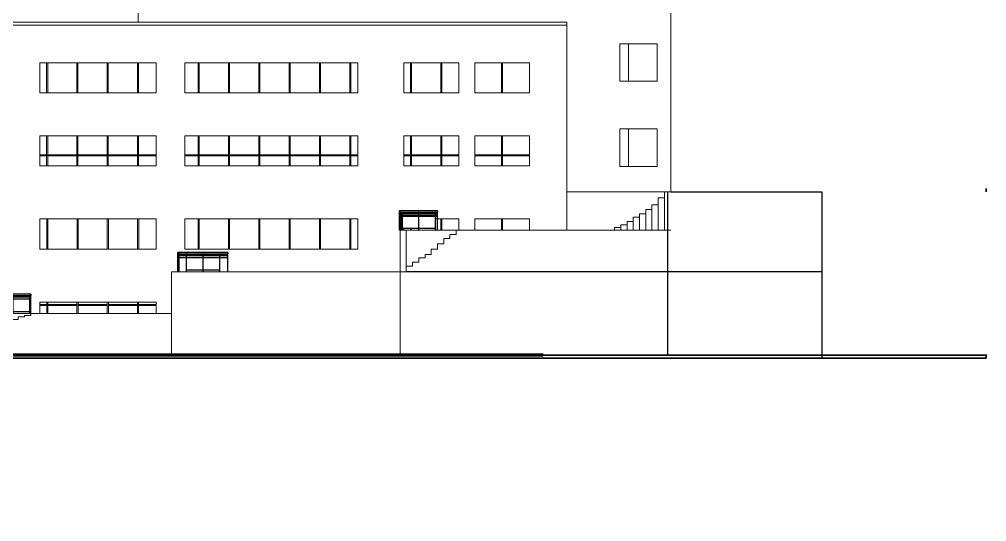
# Model space of a CAD drawing. Header units: millimetres. Extents: x 3062 to 3755, y 1606 to 1663.
# Drawn here: x 3263.88 to 3274.09, y 1629.13 to 1634.43 of the extents above; entities that cross this region are included whole.
import ezdxf

# ---------------------------------------------------------------- set-up
doc = ezdxf.new("R2010")
doc.units = ezdxf.units.MM
doc.linetypes.add('Centre', pattern=[31.75, 6.35, -4.7625, 15.875, -4.7625])
for name, color, linetype, lineweight in [('A-DETL', 90, 'Continuous', 9), ('A-FLOR', 192, 'Continuous', 9), ('A-FLOR-LEVL', 51, 'Continuous', 9), ('A-GENM', 13, 'Continuous', 9), ('A-GLAZ-CURT', 52, 'Continuous', 9), ('A-GLAZ-CWMG', 51, 'Continuous', 9), ('A-WALL', 113, 'Continuous', 9), ('AD6 PROJECT 1_dwg _2_', 8, 'Continuous', 9), ('col', 5, 'Continuous', 9), ('dimantions 2', 4, 'Continuous', 9), ('shbk', 7, 'Continuous', 9)]:
    doc.layers.add(name, color=color, linetype=linetype, lineweight=lineweight)
for name, color, linetype in [('A-Flor-Hral', 242, 'Continuous'), ('stairs', 1, 'Continuous'), ('WORK', 7, 'Continuous')]:
    doc.layers.add(name, color=color, linetype=linetype)

# ---------------------------------------------------------------- blocks, each defined once
blk = doc.blocks.new('AD6 PROJECT 1_dwg _2_-376432-East')
at = {"lineweight": 9}
for p, q in [((-13353, 0), (-37102, 0)), ((-13353, 0), (-37102, 0)), ((-33650, 0), (-28650, 0)), ((-33650, 0), (-28650, 0)), ((-33650, 0), (-28650, 0)), ((-20812, 0), (-14578, 0)), ((-20078, 0), (-15078, 0)), ((-20078, 0), (-15078, 0)), ((-20078, 0), (-15078, 0)), ((2309, 0), (-1353, 0)), ((2309, 0), (-1353, 0)), ((2309, 0), (-1353, 0)), ((2309, 0), (-1353, 0)), ((-117718, 0), (2282, 0)), ((-38379, 0), (-37579, 0)), ((-37579, 0), (-38379, 0)), ((-38379, 0), (-37579, 0)), ((-37579, 0), (-38379, 0)), ((-38379, 0), (-37579, 0)), ((-37579, 0), (-38379, 0)), ((-33650, 0), (-28650, 0)), ((-28650, 0), (-33650, 0)), ((-33650, 0), (-28650, 0)), ((-28650, 0), (-33650, 0)), ((-20812, 0), (-15078, 0)), ((-20078, 0), (-15078, 0)), ((-15078, 0), (-20078, 0))]:
    blk.add_line(p, q, dxfattribs=at)
at = {"lineweight": 9, "flags": 128}
blk.add_lwpolyline([(-117718, 0), (2282, 0)], close=True, dxfattribs=at)
at = {"layer": 'col'}
for p, q in [((-43380, 0), (-43880, 0)), ((-43880, 0), (-43380, 0)), ((-43380, 0), (-43880, 0)), ((-43880, 0), (-43380, 0)), ((-43380, 0), (-43880, 0)), ((-43880, 0), (-43380, 0)), ((-43247, 0), (-43747, 0)), ((-43747, 0), (-43247, 0)), ((-43130, 0), (-43630, 0)), ((-43630, 0), (-43130, 0)), ((-43130, 0), (-43630, 0)), ((-43630, 0), (-43130, 0)), ((-38130, 0), (-38630, 0)), ((-38630, 0), (-38130, 0)), ((-38130, 0), (-38630, 0)), ((-38630, 0), (-38130, 0)), ((-38130, 0), (-38630, 0)), ((-38630, 0), (-38130, 0)), ((-38130, 0), (-38630, 0)), ((-38630, 0), (-38130, 0)), ((-38130, 0), (-38630, 0)), ((-38630, 0), (-38130, 0)), ((-38130, 0), (-38630, 0)), ((-38630, 0), (-38130, 0)), ((-38130, 0), (-38630, 0)), ((-38630, 0), (-38130, 0)), ((-38080, 0), (-38580, 0)), ((-38580, 0), (-38080, 0)), ((-33149, 0), (-33649, 0)), ((-33649, 0), (-33149, 0)), ((-33149, 0), (-33649, 0)), ((-33649, 0), (-33149, 0)), ((-33130, 0), (-33630, 0)), ((-33630, 0), (-33130, 0)), ((-33130, 0), (-33630, 0)), ((-33630, 0), (-33130, 0)), ((-33130, 0), (-33630, 0)), ((-33630, 0), (-33130, 0)), ((-28130, 0), (-28630, 0)), ((-28630, 0), (-28130, 0)), ((-28130, 0), (-28630, 0)), ((-28630, 0), (-28130, 0)), ((-28130, 0), (-28630, 0)), ((-28630, 0), (-28130, 0)), ((-28130, 0), (-28630, 0)), ((-28630, 0), (-28130, 0)), ((-28130, 0), (-28630, 0)), ((-28630, 0), (-28130, 0)), ((-23130, 0), (-23630, 0)), ((-23630, 0), (-23130, 0)), ((-23130, 0), (-23630, 0)), ((-23630, 0), (-23130, 0)), ((-23130, 0), (-23630, 0)), ((-23630, 0), (-23130, 0)), ((-18130, 0), (-18630, 0)), ((-18630, 0), (-18130, 0)), ((-18108, 0), (-18608, 0)), ((-18608, 0), (-18108, 0)), ((-18108, 0), (-18608, 0)), ((-18608, 0), (-18108, 0)), ((-17980, 0), (-18480, 0)), ((-18480, 0), (-17980, 0)), ((-17980, 0), (-18480, 0)), ((-18480, 0), (-17980, 0)), ((-17980, 0), (-18480, 0)), ((-18480, 0), (-17980, 0)), ((-17980, 0), (-18480, 0)), ((-18480, 0), (-17980, 0)), ((-17980, 0), (-18480, 0)), ((-18480, 0), (-17980, 0)), ((-17980, 0), (-18480, 0)), ((-18480, 0), (-17980, 0)), ((-12993, 0), (-13493, 0)), ((-13493, 0), (-12993, 0)), ((-12993, 0), (-13493, 0)), ((-13493, 0), (-12993, 0)), ((-12993, 0), (-13493, 0)), ((-13493, 0), (-12993, 0)), ((-12993, 0), (-13493, 0)), ((-13493, 0), (-12993, 0)), ((-12993, 0), (-13493, 0)), ((-13493, 0), (-12993, 0))]:
    blk.add_line(p, q, dxfattribs=at)
at = {"layer": 'dimantions 2', "color": 130, "lineweight": 140}
for p, q in [((-25075, 0), (-106757, 0)), ((-24811, 0), (-106493, 0)), ((-19014, 0), (-100697, 0)), ((-19014, 0), (-100697, 0)), ((-19014, 0), (-100697, 0)), ((-19014, 0), (-100697, 0)), ((-19014, 0), (-100697, 0)), ((-19014, 0), (-100697, 0))]:
    blk.add_line(p, q, dxfattribs=at)
at = {"layer": 'shbk'}
blk.add_line((-3380, 0), (-103380, 0), dxfattribs=at)
blk.add_line((-3380, 0), (-103380, 0), dxfattribs=at)
blk.add_line((-3380, 0), (-103380, 0), dxfattribs=at)
blk.add_line((-3380, 0), (-103380, 0), dxfattribs=at)
blk.add_line((-3380, 0), (-103380, 0), dxfattribs=at)
blk.add_line((-3380, 0), (-103380, 0), dxfattribs=at)
blk.add_line((-3380, 0), (-103380, 0), dxfattribs=at)
blk.add_line((-3380, 0), (-103380, 0), dxfattribs=at)
blk.add_line((-3380, 0), (-103380, 0), dxfattribs=at)
blk.add_line((-3380, 0), (-103380, 0), dxfattribs=at)
blk.add_line((-3380, 0), (-103380, 0), dxfattribs=at)
blk.add_line((-3380, 0), (-103380, 0), dxfattribs=at)
blk.add_line((-3380, 0), (-103380, 0), dxfattribs=at)
blk.add_line((-3380, 0), (-103380, 0), dxfattribs=at)
blk.add_line((-3380, 0), (-103380, 0), dxfattribs=at)
blk.add_line((-3380, 0), (-103380, 0), dxfattribs=at)
blk.add_line((-3380, 0), (-103380, 0), dxfattribs=at)
blk.add_line((-3380, 0), (-103380, 0), dxfattribs=at)
blk.add_line((-3380, 0), (-103380, 0), dxfattribs=at)
blk.add_line((-3380, 0), (-103380, 0), dxfattribs=at)
at = {"layer": 'shbk', "flags": 128}
blk.add_lwpolyline([(-3380, 0), (-103380, 0)], close=True, dxfattribs=at)
at = {"layer": 'stairs'}
for p, q in [((-43580, 0), (-48380, 0)), ((-35602, 0), (-37102, 0)), ((-35602, 0), (-37102, 0)), ((-35602, 0), (-37102, 0)), ((-35602, 0), (-37102, 0)), ((-35602, 0), (-37102, 0)), ((-35602, 0), (-37102, 0)), ((-35602, 0), (-37102, 0)), ((-35602, 0), (-37102, 0)), ((-35602, 0), (-37102, 0)), ((-35602, 0), (-37102, 0)), ((-35602, 0), (-37102, 0)), ((-35602, 0), (-37102, 0)), ((-35602, 0), (-37102, 0)), ((-35602, 0), (-37102, 0)), ((-35602, 0), (-37102, 0)), ((-35602, 0), (-37102, 0)), ((-35602, 0), (-37102, 0)), ((-35602, 0), (-37102, 0)), ((-35602, 0), (-37102, 0)), ((-35602, 0), (-37102, 0)), ((-35602, 0), (-37102, 0)), ((-35602, 0), (-37102, 0)), ((-35602, 0), (-37102, 0)), ((-35602, 0), (-37102, 0)), ((-35602, 0), (-37102, 0)), ((-35602, 0), (-37102, 0)), ((-35602, 0), (-37102, 0)), ((-35602, 0), (-37102, 0)), ((-35602, 0), (-37102, 0)), ((-35602, 0), (-37102, 0)), ((-33602, 0), (-35102, 0)), ((-33602, 0), (-35102, 0)), ((-33602, 0), (-35102, 0)), ((-33602, 0), (-35102, 0)), ((-33602, 0), (-35102, 0)), ((-33602, 0), (-35102, 0)), ((-33602, 0), (-35102, 0)), ((-33602, 0), (-35102, 0)), ((-33602, 0), (-35102, 0)), ((-33602, 0), (-35102, 0)), ((-33602, 0), (-35102, 0)), ((-33602, 0), (-35102, 0)), ((-33602, 0), (-35102, 0)), ((-33602, 0), (-35102, 0)), ((-33602, 0), (-35102, 0)), ((-33602, 0), (-35102, 0)), ((-33602, 0), (-35102, 0)), ((-33602, 0), (-35102, 0)), ((-33602, 0), (-35102, 0)), ((-33602, 0), (-35102, 0)), ((-33602, 0), (-35102, 0)), ((-33602, 0), (-35102, 0)), ((-33602, 0), (-35102, 0)), ((-33602, 0), (-35102, 0)), ((-33602, 0), (-35102, 0)), ((-33602, 0), (-35102, 0)), ((-33602, 0), (-35102, 0)), ((-33602, 0), (-35102, 0)), ((-33602, 0), (-35102, 0)), ((-33602, 0), (-35102, 0)), ((2282, 0), (-1380, 0)), ((2282, 0), (-1380, 0)), ((2282, 0), (-117718, 0)), ((-117718, 0), (2282, 0)), ((-48580, 0), (-43580, 0)), ((-13380, 0), (-48380, 0)), ((-48380, 0), (-38380, 0)), ((-43380, 0), (-48380, 0)), ((-43580, 0), (-48380, 0)), ((-18380, 0), (-43380, 0)), ((-37502, 0), (-28255, 0)), ((-33602, 0), (-37102, 0)), ((-33602, 0), (-37102, 0)), ((-37102, 0), (-35602, 0)), ((-35602, 0), (-37102, 0)), ((-33602, 0), (-37102, 0)), ((-37102, 0), (-28650, 0)), ((-33602, 0), (-37102, 0)), ((-33602, 0), (-37102, 0)), ((-37102, 0), (-35602, 0)), ((-35102, 0), (-33602, 0)), ((-35102, 0), (-33602, 0)), ((-35102, 0), (-33602, 0)), ((-32757, 0), (-28650, 0)), ((-28650, 0), (-32757, 0)), ((-32757, 0), (-28650, 0)), ((-28650, 0), (-32757, 0)), ((-32757, 0), (-28650, 0)), ((-28650, 0), (-32757, 0)), ((-32589, 0), (-30892, 0)), ((-30892, 0), (-32589, 0)), ((-30892, 0), (-32589, 0)), ((-32589, 0), (-30892, 0)), ((-30892, 0), (-32589, 0)), ((-32589, 0), (-30892, 0)), ((-30570, 0), (-28899, 0)), ((-28899, 0), (-30570, 0)), ((-30570, 0), (-28899, 0)), ((-28899, 0), (-30570, 0)), ((-30570, 0), (-28899, 0)), ((-28899, 0), (-30570, 0)), ((-17980, 0), (-12980, 0))]:
    blk.add_line(p, q, dxfattribs=at)
at = {"layer": 'stairs', "flags": 128}
for points in [[(-48780, 0), (-43380, 0), (-38380, 0), (-28380, 0), (-17980, 0)], [(-12980, 0), (-37129, 0), (-48780, 0)], [(-48380, 0), (-43380, 0), (-38380, 0), (-45376, 0)], [(-38380, 0), (-37129, 0), (-13380, 0)], [(-18380, 0), (-28380, 0), (-38380, 0)], [(-28650, 0), (-33602, 0), (-37502, 0)], [(-13380, 0), (-30835, 0), (-37129, 0)], [(-13380, 0), (-22983, 0), (-37129, 0)], [(-28650, 0), (-33602, 0), (-37102, 0)], [(-18380, 0), (-18880, 0), (-28981, 0)]]:
    blk.add_lwpolyline(points, dxfattribs=at)
at = {"layer": 'WORK'}
for p, q in [((-97350, 0), (-31372, 0)), ((-45349, 0), (-37102, 0)), ((-45349, 0), (-37102, 0)), ((-45349, 0), (-37102, 0)), ((-45349, 0), (-37102, 0)), ((-28650, 0), (-31780, 0)), ((-31780, 0), (-31779, 0)), ((-28255, 0), (-31379, 0)), ((-6277, 0), (-9956, 0)), ((-5967, 0), (-9556, 0)), ((2309, 0), (-117691, 0)), ((-117691, 0), (2309, 0)), ((2309, 0), (-117691, 0)), ((-43687, 0), (-45633, 0)), ((-45633, 0), (-43687, 0)), ((-37102, 0), (-45349, 0)), ((-37102, 0), (-45349, 0)), ((-37102, 0), (-45349, 0)), ((-37102, 0), (-45349, 0)), ((-41187, 0), (-43133, 0)), ((-43133, 0), (-41187, 0)), ((-38687, 0), (-40633, 0)), ((-40633, 0), (-38687, 0)), ((-35387, 0), (-37333, 0)), ((-37333, 0), (-35387, 0)), ((-37102, 0), (-13353, 0)), ((-28954, 0), (-37102, 0)), ((-37102, 0), (-28954, 0)), ((-37102, 0), (-13353, 0)), ((-28954, 0), (-37102, 0)), ((-37102, 0), (-28954, 0)), ((-32579, 0), (-34525, 0)), ((-34525, 0), (-32579, 0)), ((-28924, 0), (-29200, 0)), ((-29200, 0), (-28924, 0)), ((-28924, 0), (-29200, 0)), ((-29200, 0), (-28924, 0)), ((-28924, 0), (-29200, 0)), ((-29200, 0), (-28924, 0)), ((-28924, 0), (-29200, 0)), ((-29200, 0), (-28924, 0)), ((-28924, 0), (-29200, 0)), ((-29200, 0), (-28924, 0)), ((-18954, 0), (-28954, 0)), ((-28954, 0), (-18954, 0)), ((-18954, 0), (-28954, 0)), ((-28954, 0), (-18954, 0)), ((-15352, 0), (-15628, 0)), ((-15628, 0), (-15352, 0)), ((-15352, 0), (-15628, 0)), ((-15628, 0), (-15352, 0)), ((-15352, 0), (-15628, 0)), ((-15628, 0), (-15352, 0))]:
    blk.add_line(p, q, dxfattribs=at)
at = {"layer": 'WORK', "flags": 128}
for points in [[(-75350, 0), (-31773, 0), (-97351, 0)], [(-48379, 0), (-47160, 0), (-45879, 0), (-44660, 0), (-43379, 0), (-42160, 0), (-40879, 0), (-39660, 0), (-38379, 0)], [(-35079, 0), (-36360, 0), (-37579, 0)], [(-34772, 0), (-33552, 0), (-32272, 0)], [(-33650, 0), (-29200, 0), (-33650, 0)], [(-33650, 0), (-29200, 0), (-33650, 0), (-29200, 0), (-33650, 0), (-29200, 0), (-33650, 0), (-29200, 0), (-33650, 0)], [(-20078, 0), (-15628, 0), (-20078, 0), (-15628, 0), (-20078, 0), (-15628, 0), (-20078, 0)]]:
    blk.add_lwpolyline(points, dxfattribs=at)
blk = doc.blocks.new('System Panel - Glazed-370080-East')
at = {"layer": 'A-GLAZ-CURT'}
blk.add_line((-14910, 10864), (-14910, 9064), dxfattribs=at)
blk = doc.blocks.new('System Panel - Glazed-V3-East')
at = {"layer": 'A-GLAZ-CURT'}
blk.add_line((-14910, 9064), (-14910, 10864), dxfattribs=at)
blk = doc.blocks.new('System Panel - Glazed-V4-East')
at = {"layer": 'A-GLAZ-CURT'}
blk.add_line((-14910, 14964), (-14910, 13164), dxfattribs=at)
blk = doc.blocks.new('System Panel - Glazed-V5-East')
at = {"layer": 'A-GLAZ-CURT'}
blk.add_line((-14910, 13164), (-14910, 14964), dxfattribs=at)
blk = doc.blocks.new('Rectangular Mullion - 50 x 150mm-403561-East')
at = {"layer": 'A-GLAZ-CWMG'}
for p, q in [((-38455, 2375), (-38455, 2425)), ((-37606, 2425), (-38455, 2425)), ((-37606, 2375), (-38455, 2375))]:
    blk.add_line(p, q, dxfattribs=at)
blk = doc.blocks.new('Rectangular Mullion - 50 x 150mm-V119-East')
at = {"layer": 'A-GLAZ-CWMG'}
for p, q in [((-39912, 2375), (-39912, 2425)), ((-38505, 2425), (-39912, 2425)), ((-38505, 2375), (-39912, 2375)), ((-38505, 2425), (-38505, 2375))]:
    blk.add_line(p, q, dxfattribs=at)
blk = doc.blocks.new('Rectangular Mullion - 50 x 150mm-V120-East')
at = {"layer": 'A-GLAZ-CWMG'}
for p, q in [((-42876, 2425), (-43206, 2425)), ((-42876, 2375), (-43206, 2375)), ((-42876, 2425), (-42876, 2375))]:
    blk.add_line(p, q, dxfattribs=at)
blk = doc.blocks.new('Rectangular Mullion - 50 x 150mm-355409-East')
at = {"layer": 'A-GLAZ-CWMG'}
for p, q in [((-38505, 2400), (-38505, 2000)), ((-38455, 2400), (-38455, 2000))]:
    blk.add_line(p, q, dxfattribs=at)
blk = doc.blocks.new('Rectangular Mullion - 50 x 150mm-355410-East')
at = {"layer": 'A-GLAZ-CWMG'}
for p, q in [((-38505, 2539), (-38505, 2400)), ((-38455, 2539), (-38455, 2400))]:
    blk.add_line(p, q, dxfattribs=at)
blk = doc.blocks.new('Rectangular Mullion - 50 x 150mm-V124-East')
at = {"layer": 'A-GLAZ-CWMG'}
for p, q in [((-21019, 6539), (-21019, 6000)), ((-20969, 6539), (-20969, 6000))]:
    blk.add_line(p, q, dxfattribs=at)
blk = doc.blocks.new('Rectangular Mullion - 50 x 150mm-V125-East')
at = {"layer": 'A-GLAZ-CWMG'}
for p, q in [((-25390.299583, 6100), (-25390.299583, 6000)), ((-25340.299583, 6100), (-25340.299583, 6000))]:
    blk.add_line(p, q, dxfattribs=at)
blk = doc.blocks.new('Rectangular Mullion - 50 x 150mm-V126-East')
at = {"layer": 'A-GLAZ-CWMG'}
for p, q in [((-28305, 6539), (-28305, 5094)), ((-28255, 6539), (-28255, 5094))]:
    blk.add_line(p, q, dxfattribs=at)
blk = doc.blocks.new('Rectangular Mullion - 50 x 150mm-V127-East')
at = {"layer": 'A-GLAZ-CWMG'}
for p, q in [((-21019, 9600), (-21019, 9094)), ((-20969, 9600), (-20969, 9094))]:
    blk.add_line(p, q, dxfattribs=at)
blk = doc.blocks.new('Rectangular Mullion - 50 x 150mm-V150-East')
at = {"layer": 'A-GLAZ-CWMG'}
for p, q in [((-21019, 10539), (-21019, 9600)), ((-20969, 10539), (-20969, 9600))]:
    blk.add_line(p, q, dxfattribs=at)
blk = doc.blocks.new('Rectangular Mullion - 50 x 150mm-V151-East')
at = {"layer": 'A-GLAZ-CWMG'}
for p, q in [((-21019, 14046), (-21019, 12600)), ((-20969, 14046), (-20969, 12600))]:
    blk.add_line(p, q, dxfattribs=at)
blk = doc.blocks.new('Rectangular Mullion - 50 x 150mm-V152-East')
at = {"layer": 'A-GLAZ-CWMG'}
for p, q in [((-20969, 9575), (-20969, 9625)), ((-19671, 9625), (-20969, 9625)), ((-19671, 9575), (-20969, 9575))]:
    blk.add_line(p, q, dxfattribs=at)
blk = doc.blocks.new('Rectangular Mullion - 50 x 150mm-V153-East')
at = {"layer": 'A-GLAZ-CWMG'}
for p, q in [((-21019, 9625), (-22288, 9625)), ((-21019, 9575), (-22288, 9575)), ((-21019, 9625), (-21019, 9575))]:
    blk.add_line(p, q, dxfattribs=at)
blk = doc.blocks.new('Rectangular Mullion - 50 x 150mm-V154-East')
at = {"layer": 'A-GLAZ-CWMG'}
for p, q in [((-23883, 9575), (-23883, 9625)), ((-23056, 9625), (-23883, 9625)), ((-23056, 9575), (-23883, 9575))]:
    blk.add_line(p, q, dxfattribs=at)
blk = doc.blocks.new('Rectangular Mullion - 50 x 150mm-V155-East')
at = {"layer": 'A-GLAZ-CWMG'}
for p, q in [((-25390, 9625), (-25706, 9625)), ((-25390, 9575), (-25706, 9575)), ((-25390, 9625), (-25390, 9575))]:
    blk.add_line(p, q, dxfattribs=at)
blk = doc.blocks.new('Rectangular Mullion - 50 x 150mm-V156-East')
at = {"layer": 'A-GLAZ-CWMG'}
for p, q in [((-28255, 9575), (-28255, 9625)), ((-27923, 9625), (-28255, 9625)), ((-27923, 9575), (-28255, 9575))]:
    blk.add_line(p, q, dxfattribs=at)
blk = doc.blocks.new('Rectangular Mullion - 50 x 150mm-V157-East')
at = {"layer": 'A-GLAZ-CWMG'}
for p, q in [((-35590, 9625), (-36236, 9625)), ((-35590, 9575), (-36236, 9575)), ((-35590, 9625), (-35590, 9575))]:
    blk.add_line(p, q, dxfattribs=at)
blk = doc.blocks.new('Generic Models 1 - Generic Models 1-418519-East')
at = {"layer": 'A-GENM'}
for p, q in [((-13480, 7554), (-13180, 7554)), ((-13480, 6000), (-13480, 7554)), ((-13180, 7850), (-12880, 7850)), ((-13180, 6000), (-13180, 7850)), ((-13180, 6000), (-13180, 7554)), ((-14080, 6987), (-13780, 6987)), ((-14080, 6000), (-14080, 6987)), ((-13780, 7225), (-13480, 7225)), ((-13780, 6000), (-13780, 7225)), ((-13780, 6000), (-13780, 6987)), ((-13480, 6000), (-13480, 7225)), ((-14680, 6631), (-14380, 6631)), ((-14680, 6000), (-14680, 6631)), ((-14380, 6793), (-14080, 6793)), ((-14380, 6000), (-14380, 6793)), ((-14380, 6000), (-14380, 6631)), ((-14080, 6000), (-14080, 6793)), ((-15580, 6129), (-15280, 6129)), ((-15580, 6000), (-15580, 6129)), ((-15280, 6258), (-14980, 6258)), ((-15280, 6000), (-15280, 6258)), ((-15280, 6000), (-15280, 6129)), ((-14980, 6421), (-14680, 6421)), ((-14980, 6000), (-14980, 6421)), ((-14980, 6000), (-14980, 6258)), ((-14680, 6000), (-14680, 6421)), ((-25890, 4000), (-25890, 6000)), ((-25884, 6000), (-25796, 6000)), ((-25784, 6000), (-25590, 6000)), ((-25590, 6000), (-24996, 6000)), ((-25590, 4268), (-25590, 6000)), ((-24984, 6000), (-24196, 6000)), ((-24184, 6000), (-24098, 6000)), ((-24086, 6000), (-23190, 6000)), ((-23490, 5609), (-23790, 5609)), ((-23790, 5609), (-23790, 5352)), ((-23190, 5789), (-23490, 5789)), ((-23490, 5789), (-23490, 5609)), ((-23190, 6000), (-12880, 6000)), ((-23190, 6000), (-23190, 5789)), ((-15280, 6000), (-15580, 6000)), ((-14980, 6000), (-15280, 6000)), ((-14680, 6000), (-14980, 6000)), ((-14380, 6000), (-14680, 6000)), ((-14080, 6000), (-14380, 6000)), ((-13780, 6000), (-14080, 6000)), ((-13480, 6000), (-13780, 6000)), ((-13180, 6000), (-13480, 6000)), ((-12880, 6000), (-13180, 6000)), ((-23790, 5352), (-24090, 5352)), ((-24090, 5352), (-24090, 5088)), ((-24690, 4674), (-24990, 4674)), ((-24990, 4674), (-24990, 4468)), ((-24390, 4838), (-24690, 4838)), ((-24690, 4838), (-24690, 4674)), ((-24090, 5088), (-24390, 5088)), ((-24390, 5088), (-24390, 4838)), ((-25290, 4268), (-25590, 4268)), ((-25590, 4268), (-25590, 4000)), ((-24990, 4468), (-25290, 4468)), ((-25290, 4468), (-25290, 4268)), ((-36870, 4000), (-36570, 4000)), ((-36870, 0), (-36870, 4000)), ((-36520, 4000), (-25890, 4000)), ((-25590, 4000), (-25890, 4000)), ((-25890, 0), (-25890, 4000)), ((-25890, 4000), (-25890, 0)), ((-45740, 2000), (-43640, 2000)), ((-45740, 1100), (-45740, 2000)), ((-43640, 1896), (-43940, 1896)), ((-43940, 1896), (-43940, 1830)), ((-43640, 2000), (-36870, 2000)), ((-43640, 2000), (-43640, 1896)), ((-36870, 2000), (-36870, 0)), ((-44840, 1410), (-45140, 1410)), ((-45140, 1410), (-45140, 1237)), ((-44540, 1572), (-44840, 1572)), ((-44840, 1572), (-44840, 1410)), ((-44240, 1706), (-44540, 1706)), ((-44540, 1706), (-44540, 1572)), ((-43940, 1830), (-44240, 1830)), ((-44240, 1830), (-44240, 1706)), ((-54100, 1000), (-53706, 1000)), ((-54100, 161), (-54100, 1000)), ((-53694, 1000), (-53404, 1000)), ((-53392, 1000), (-52604, 1000)), ((-52592, 1000), (-52305, 1000)), ((-52297, 1000), (-45740, 1000)), ((-52297, 1000), (-52297, 900)), ((-45440, 1100), (-45740, 1100)), ((-45740, 0), (-45740, 1100)), ((-45740, 1000), (-45740, 0)), ((-45140, 1237), (-45440, 1237)), ((-45440, 1237), (-45440, 1100)), ((-52897, 600), (-53197, 600)), ((-53197, 600), (-53197, 450)), ((-52597, 750), (-52897, 750)), ((-52897, 750), (-52897, 600)), ((-52297, 900), (-52597, 900)), ((-52597, 900), (-52597, 750)), ((-53797, 161), (-54100, 161)), ((-54100, 0), (-54100, 161)), ((-53497, 300), (-53797, 300)), ((-53797, 300), (-53797, 161)), ((-53197, 450), (-53497, 450)), ((-53497, 450), (-53497, 300)), ((-54097, -900), (-53797, -900)), ((-54097, -900), (-54097, -8000)), ((-53797, -900), (-53797, -8000)), ((-53197, -600), (-52897, -600)), ((-53197, -600), (-53197, -8000)), ((-52897, -600), (-52897, -8000)), ((-53797, -8000), (-54097, -8000)), ((-52897, -8000), (-53197, -8000))]:
    blk.add_line(p, q, dxfattribs=at)
blk = doc.blocks.new('Railing - 50 x 12mm-V306-East')
at = {"layer": 'A-Flor-Hral'}
for p, q in [((-49224, 4870), (-49236, 4870)), ((-49236, 4870), (-49236, 4000)), ((-49224, 4000), (-49224, 4870))]:
    blk.add_line(p, q, dxfattribs=at)
blk = doc.blocks.new('Railing - 800mm-V307-East')
at = {"layer": 'A-Flor-Hral'}
blk.add_line((-50024, 4100), (-49236, 4100), dxfattribs=at)
blk = doc.blocks.new('Railing - 50 x 12mm-V310-East')
at = {"layer": 'A-Flor-Hral'}
for p, q in [((-80605, 4000), (-80605, 4870)), ((-80605, 4870), (-80555, 4870)), ((-80555, 4870), (-80555, 4800)), ((-80555, 4780), (-80555, 4700)), ((-80555, 4680), (-80555, 4000))]:
    blk.add_line(p, q, dxfattribs=at)
blk = doc.blocks.new('Railing - Railing-426163-East')
at = {"layer": 'A-Flor-Hral'}
for p, q in [((-45350, 2780), (-45350, 2800)), ((-45350, 2800), (-45296, 2800)), ((-45284, 2800), (-44496, 2800)), ((-44484, 2800), (-43696, 2800)), ((-43684, 2800), (-43648, 2800)), ((-45296, 2780), (-45350, 2780)), ((-45350, 2680), (-45350, 2700)), ((-45350, 2700), (-45296, 2700)), ((-45296, 2680), (-45350, 2680)), ((-44496, 2780), (-45284, 2780)), ((-45284, 2700), (-44496, 2700)), ((-44496, 2680), (-45284, 2680)), ((-43696, 2780), (-44484, 2780)), ((-44484, 2700), (-43696, 2700)), ((-43696, 2680), (-44484, 2680)), ((-43648, 2780), (-43684, 2780)), ((-43684, 2700), (-43648, 2700)), ((-43648, 2680), (-43684, 2680))]:
    blk.add_line(p, q, dxfattribs=at)
for name, p in [('Railing - 50 x 12mm-V310-East', (35239, -2000)), ('Railing - 50 x 12mm-V306-East', (3939, -2000)), ('Railing - 50 x 12mm-V306-East', (4739, -2000)), ('Railing - 50 x 12mm-V306-East', (5539, -2000)), ('Railing - 50 x 12mm-V306-East', (5587, -2000)), ('Railing - 800mm-V307-East', (4739, -2000)), ('Railing - 800mm-V307-East', (5539, -2000))]:
    blk.add_blockref(name, p)
blk = doc.blocks.new('Top Rail Type - Top Rail_Internal_-426317-East')
at = {"layer": 'A-Flor-Hral'}
for p, q in [((-43640, 2930), (-45341, 2930)), ((-45341, 2870), (-43640, 2870))]:
    blk.add_line(p, q, dxfattribs=at)
at = {"layer": 'A-Flor-Hral', "flags": 128}
for points in [[(-43640, 2930), (-43640, 2929), (-43640, 2926), (-43640, 2922), (-43640, 2918), (-43640, 2912), (-43640, 2906), (-43640, 2900)], [(-43640, 2900), (-43640, 2894), (-43640, 2888), (-43640, 2882), (-43640, 2878), (-43640, 2874), (-43640, 2871), (-43640, 2870)]]:
    blk.add_lwpolyline(points, dxfattribs=at)
at = {"layer": 'A-Flor-Hral'}
for points, knots in [([(-45381, 2900), (-45381, 2902), (-45380, 2906), (-45378, 2912), (-45374, 2917), (-45371, 2920), (-45368, 2922), (-45364, 2924), (-45361, 2926), (-45357, 2927), (-45353, 2929), (-45349, 2929), (-45345, 2930), (-45341, 2930), (-45338, 2930), (-45337, 2930)], [0, 0, 0, 0, 0.0666667, 0.1333333, 0.2, 0.2333333, 0.2666667, 0.3, 0.3333333, 0.3666667, 0.4, 0.4333333, 0.4666667, 0.5, 0.5333333, 0.5333333, 0.5333333, 0.5333333]), ([(-45337, 2870), (-45338, 2870), (-45341, 2870), (-45345, 2870), (-45349, 2871), (-45353, 2871), (-45357, 2873), (-45361, 2874), (-45364, 2876), (-45368, 2878), (-45371, 2880), (-45374, 2883), (-45378, 2888), (-45380, 2894), (-45381, 2898), (-45381, 2900)], [0.4682809, 0.4682809, 0.4682809, 0.4682809, 0.5, 0.5333333, 0.5666667, 0.6, 0.6333333, 0.6666667, 0.7, 0.7333333, 0.7666667, 0.8, 0.8666667, 0.9333333, 1, 1, 1, 1])]:
    blk.add_open_spline(points, degree=3, knots=knots, dxfattribs=at)
blk = doc.blocks.new('Railing - 50 x 12mm-V321-East')
at = {"layer": 'A-Flor-Hral'}
for p, q in [((-36570, 4000), (-36570, 4870)), ((-36520, 4870), (-36570, 4870)), ((-36520, 4870), (-36520, 4000)), ((-36520, 4000), (-36570, 4000))]:
    blk.add_line(p, q, dxfattribs=at)
blk = doc.blocks.new('Railing - Railing-426398-East')
at = {"layer": 'A-Flor-Hral'}
for p, q in [((-36520, 4800), (-36163, 4800)), ((-36163, 4780), (-36520, 4780)), ((-36520, 4700), (-36163, 4700)), ((-36163, 4680), (-36520, 4680)), ((-36151, 4800), (-35363, 4800)), ((-35363, 4780), (-36151, 4780)), ((-36151, 4700), (-35363, 4700)), ((-35363, 4680), (-36151, 4680)), ((-35351, 4800), (-34563, 4800)), ((-34563, 4780), (-35351, 4780)), ((-35351, 4700), (-34563, 4700)), ((-34563, 4680), (-35351, 4680)), ((-34551, 4800), (-34178, 4800)), ((-34178, 4780), (-34551, 4780)), ((-34551, 4700), (-34178, 4700)), ((-34178, 4680), (-34551, 4680))]:
    blk.add_line(p, q, dxfattribs=at)
for name, p in [('Railing - 50 x 12mm-V321-East', (0, 0)), ('Railing - 50 x 12mm-V306-East', (13072, 0)), ('Railing - 50 x 12mm-V306-East', (13872, 0)), ('Railing - 50 x 12mm-V306-East', (14672, 0)), ('Railing - 50 x 12mm-V306-East', (15058, 0)), ('Railing - 800mm-V307-East', (13872, 0)), ('Railing - 800mm-V307-East', (14672, 0))]:
    blk.add_blockref(name, p)
blk = doc.blocks.new('Top Rail Type - Top Rail_Internal_-426529-East')
at = {"layer": 'A-Flor-Hral'}
for p, q in [((-34170, 4930), (-36545, 4930)), ((-36545, 4870), (-34170, 4870))]:
    blk.add_line(p, q, dxfattribs=at)
at = {"layer": 'A-Flor-Hral', "flags": 128}
for points in [[(-36505, 4900), (-36506, 4906), (-36508, 4912), (-36512, 4918), (-36518, 4922), (-36525, 4926), (-36532, 4929), (-36541, 4930), (-36549, 4930), (-36557, 4929), (-36565, 4926), (-36571, 4922), (-36577, 4918), (-36581, 4912), (-36584, 4906), (-36585, 4900)], [(-36585, 4900), (-36584, 4894), (-36581, 4888), (-36577, 4882), (-36571, 4878), (-36565, 4874), (-36557, 4871), (-36549, 4870), (-36541, 4870), (-36532, 4871), (-36525, 4874), (-36518, 4878), (-36512, 4882), (-36508, 4888), (-36506, 4894), (-36505, 4900)], [(-34170, 4930), (-34170, 4929), (-34170, 4926), (-34170, 4922), (-34170, 4918), (-34170, 4912), (-34170, 4906), (-34170, 4900)], [(-34170, 4900), (-34170, 4894), (-34170, 4888), (-34170, 4882), (-34170, 4878), (-34170, 4874), (-34170, 4871), (-34170, 4870)]]:
    blk.add_lwpolyline(points, dxfattribs=at)
at = {"layer": 'A-Flor-Hral'}
for points in [[(-36584, 4906), (-36584, 4904), (-36585, 4902), (-36585, 4900)], [(-36585, 4900), (-36585, 4898), (-36584, 4896), (-36584, 4894)], [(-36541, 4930), (-36542, 4930), (-36545, 4930), (-36547, 4930), (-36549, 4930)], [(-36549, 4870), (-36547, 4870), (-36545, 4870), (-36542, 4870), (-36541, 4870)], [(-36505, 4900), (-36505, 4902), (-36505, 4904), (-36506, 4906)], [(-36506, 4894), (-36505, 4896), (-36505, 4898), (-36505, 4900)]]:
    blk.add_open_spline(points, degree=3, dxfattribs=at)
blk = doc.blocks.new('Railing - 50 x 12mm-V322-East')
at = {"layer": 'A-Flor-Hral'}
for p, q in [((-25915, 6000), (-25915, 6870)), ((-25896, 6870), (-25915, 6870)), ((-25865, 6870), (-25884, 6870)), ((-25865, 6870), (-25865, 6800)), ((-25865, 6780), (-25865, 6700)), ((-25865, 6680), (-25865, 6000)), ((-25896, 6000), (-25915, 6000))]:
    blk.add_line(p, q, dxfattribs=at)
blk = doc.blocks.new('Railing - 50 x 12mm-V317-East')
at = {"layer": 'A-Flor-Hral'}
for p, q in [((-53392, 1870), (-53404, 1870)), ((-53404, 1870), (-53404, 1000)), ((-53392, 1000), (-53392, 1870)), ((-53404, 1000), (-53392, 1000))]:
    blk.add_line(p, q, dxfattribs=at)
blk = doc.blocks.new('Railing - 800mm-V318-East')
at = {"layer": 'A-Flor-Hral'}
blk.add_line((-53392, 1100), (-52604, 1100), dxfattribs=at)
blk = doc.blocks.new('Railing - Railing-426547-East')
at = {"layer": 'A-Flor-Hral'}
for p, q in [((-25900, 6800), (-25896, 6800)), ((-25900, 6800), (-25900, 6780)), ((-25900, 6780), (-25896, 6780)), ((-25900, 6700), (-25896, 6700)), ((-25900, 6700), (-25900, 6680)), ((-25900, 6680), (-25896, 6680)), ((-25884, 6800), (-25796, 6800)), ((-25884, 6780), (-25796, 6780)), ((-25884, 6700), (-25796, 6700)), ((-25884, 6680), (-25796, 6680)), ((-25784, 6800), (-24996, 6800)), ((-25784, 6780), (-24996, 6780)), ((-25784, 6700), (-24996, 6700)), ((-25784, 6680), (-24996, 6680)), ((-24984, 6800), (-24196, 6800)), ((-24984, 6780), (-24196, 6780)), ((-24984, 6700), (-24196, 6700)), ((-24984, 6680), (-24196, 6680)), ((-24184, 6800), (-24098, 6800)), ((-24184, 6780), (-24098, 6780)), ((-24184, 6700), (-24098, 6700)), ((-24184, 6680), (-24098, 6680))]:
    blk.add_line(p, q, dxfattribs=at)
for name, p in [('Railing - 50 x 12mm-V322-East', (0, 0)), ('Railing - 50 x 12mm-V317-East', (27508, 5000)), ('Railing - 50 x 12mm-V317-East', (27608, 5000)), ('Railing - 50 x 12mm-V317-East', (28408, 5000)), ('Railing - 50 x 12mm-V317-East', (29208, 5000)), ('Railing - 50 x 12mm-V317-East', (29306, 5000)), ('Railing - 800mm-V318-East', (27608, 5000)), ('Railing - 800mm-V318-East', (28408, 5000))]:
    blk.add_blockref(name, p)
blk = doc.blocks.new('Top Rail Type - Top Rail_Internal_-426693-East')
at = {"layer": 'A-Flor-Hral'}
for p, q in [((-24090, 6930), (-25889, 6930)), ((-25889, 6870), (-24090, 6870))]:
    blk.add_line(p, q, dxfattribs=at)
at = {"layer": 'A-Flor-Hral', "flags": 128}
for points in [[(-24090, 6930), (-24090, 6929), (-24090, 6926), (-24090, 6922), (-24090, 6918), (-24090, 6912), (-24090, 6906), (-24090, 6900)], [(-24090, 6900), (-24090, 6894), (-24090, 6888), (-24090, 6882), (-24090, 6878), (-24090, 6874), (-24090, 6871), (-24090, 6870)]]:
    blk.add_lwpolyline(points, dxfattribs=at)
at = {"layer": 'A-Flor-Hral'}
for points, knots in [([(-25885, 6930), (-25886, 6930), (-25889, 6930), (-25893, 6930), (-25897, 6929), (-25901, 6929), (-25905, 6927), (-25909, 6926), (-25913, 6924), (-25916, 6922), (-25919, 6920), (-25922, 6917), (-25926, 6912), (-25928, 6906), (-25929, 6902), (-25929, 6900)], [0.468207, 0.468207, 0.468207, 0.468207, 0.5, 0.5333333, 0.5666667, 0.6, 0.6333333, 0.6666667, 0.7, 0.7333333, 0.7666667, 0.8, 0.8666667, 0.9333333, 1, 1, 1, 1]), ([(-25929, 6900), (-25929, 6898), (-25928, 6894), (-25926, 6888), (-25922, 6883), (-25919, 6880), (-25916, 6878), (-25913, 6876), (-25909, 6874), (-25905, 6873), (-25901, 6871), (-25897, 6871), (-25893, 6870), (-25889, 6870), (-25886, 6870), (-25885, 6870)], [0, 0, 0, 0, 0.0666667, 0.1333333, 0.2, 0.2333333, 0.2666667, 0.3, 0.3333333, 0.3666667, 0.4, 0.4333333, 0.4666667, 0.5, 0.5313011, 0.5313011, 0.5313011, 0.5313011])]:
    blk.add_open_spline(points, degree=3, knots=knots, dxfattribs=at)
blk = doc.blocks.new('Generic Models 2 - Generic Models 2-427456-East')
at = {"layer": 'A-GENM'}
for q in [(-13180, 7850), (-17880, 6000)]:
    blk.add_line((-17880, 7850), q, dxfattribs=at)

msp = doc.modelspace()

# ---------------------------------------------------------------- linework, layer by layer
at = {"layer": 'A-DETL'}
msp.add_line((3267.901, 1631.733), (3267.901, 1631.294), dxfattribs=at)
at = {"layer": 'A-FLOR'}
for p, q in [((3260.655, 1634.402), (3269.66, 1634.402)), ((3269.66, 1634.369), (3260.655, 1634.369)), ((3269.66, 1634.402), (3269.66, 1634.369))]:
    msp.add_line(p, q, dxfattribs=at)
at = {"layer": 'A-FLOR', "lineweight": 35}
for p, q in [((3274.088, 1632.645), (3274.088, 1632.612)), ((3274.088, 1630.888), (3247.733, 1630.888)), ((3247.733, 1630.855), (3274.088, 1630.855)), ((3274.088, 1630.855), (3274.088, 1630.888))]:
    msp.add_line(p, q, dxfattribs=at)
at = {"layer": 'A-FLOR-LEVL', "linetype": 'Centre'}
msp.add_line((3271.008, 1631.766), (3272.355, 1631.766), dxfattribs=at)
at = {"layer": 'A-WALL'}
for p, q in [((3265.136, 1640.332), (3265.136, 1634.402)), ((3270.758, 1632.612), (3270.758, 1640.299)), ((3269.66, 1634.369), (3269.66, 1632.205)), ((3270.22, 1634.174), (3270.615, 1634.174)), ((3270.22, 1633.779), (3270.22, 1634.174)), ((3270.615, 1634.174), (3270.615, 1633.779)), ((3264.098, 1633.655), (3264.098, 1633.972)), ((3264.098, 1633.972), (3265.327, 1633.972)), ((3265.327, 1633.972), (3265.327, 1633.655)), ((3265.628, 1633.655), (3265.628, 1633.972)), ((3265.628, 1633.972), (3267.454, 1633.972)), ((3267.454, 1633.972), (3267.454, 1633.655)), ((3267.941, 1633.655), (3267.941, 1633.972)), ((3267.941, 1633.972), (3268.523, 1633.972)), ((3268.523, 1633.972), (3268.523, 1633.655)), ((3268.692, 1633.655), (3268.692, 1633.972)), ((3268.692, 1633.972), (3269.267, 1633.972)), ((3269.267, 1633.972), (3269.267, 1633.655)), ((3270.615, 1633.779), (3270.22, 1633.779)), ((3265.327, 1633.655), (3264.098, 1633.655)), ((3267.454, 1633.655), (3265.628, 1633.655)), ((3268.523, 1633.655), (3267.941, 1633.655)), ((3269.267, 1633.655), (3268.692, 1633.655)), ((3264.098, 1632.885), (3264.098, 1633.202)), ((3264.098, 1633.202), (3265.327, 1633.202)), ((3265.327, 1633.202), (3265.327, 1632.885)), ((3265.628, 1632.885), (3265.628, 1633.202)), ((3265.628, 1633.202), (3267.454, 1633.202)), ((3267.454, 1633.202), (3267.454, 1632.885)), ((3267.941, 1632.885), (3267.941, 1633.202)), ((3267.941, 1633.202), (3268.523, 1633.202)), ((3268.523, 1633.202), (3268.523, 1632.885)), ((3268.692, 1632.885), (3268.692, 1633.202)), ((3268.692, 1633.202), (3269.267, 1633.202)), ((3269.267, 1633.202), (3269.267, 1632.885)), ((3270.22, 1633.274), (3270.615, 1633.274)), ((3270.22, 1632.878), (3270.22, 1633.274)), ((3270.615, 1633.274), (3270.615, 1632.878)), ((3265.327, 1632.885), (3264.098, 1632.885)), ((3267.454, 1632.885), (3265.628, 1632.885)), ((3268.523, 1632.885), (3267.941, 1632.885)), ((3269.267, 1632.885), (3268.692, 1632.885)), ((3270.615, 1632.878), (3270.22, 1632.878)), ((3264.098, 1632.006), (3264.098, 1632.324)), ((3264.098, 1632.324), (3265.327, 1632.324)), ((3265.327, 1632.324), (3265.327, 1632.006)), ((3265.628, 1632.006), (3265.628, 1632.324)), ((3265.628, 1632.324), (3267.454, 1632.324)), ((3267.454, 1632.324), (3267.454, 1632.006)), ((3268.275, 1632.324), (3268.294, 1632.324)), ((3268.297, 1632.324), (3268.523, 1632.324)), ((3268.523, 1632.324), (3268.523, 1632.205)), ((3268.692, 1632.205), (3268.692, 1632.324)), ((3268.692, 1632.324), (3269.267, 1632.324)), ((3269.267, 1632.324), (3269.267, 1632.205)), ((3267.941, 1632.205), (3267.941, 1632.227)), ((3265.327, 1632.006), (3264.098, 1632.006)), ((3267.454, 1632.006), (3265.628, 1632.006)), ((3264.098, 1631.327), (3264.098, 1631.445)), ((3264.098, 1631.445), (3265.327, 1631.445)), ((3265.327, 1631.445), (3265.327, 1631.327))]:
    msp.add_line(p, q, dxfattribs=at)
at = {"layer": 'WORK', "ltscale": 0.5}
for p, q in [((3270.725, 1632.612), (3270.725, 1630.888)), ((3270.758, 1632.612), (3272.355, 1632.612)), ((3272.355, 1632.612), (3272.355, 1631.766)), ((3272.355, 1632.612), (3272.355, 1630.855)), ((3272.355, 1631.766), (3267.967, 1631.766))]:
    msp.add_line(p, q, dxfattribs=at)

# ---------------------------------------------------------------- block references
at = {"layer": 'A-Flor-Hral', "xscale": 0.0002196296132476449, "yscale": 0.0002196296132476449, "zscale": 0.0002196296132476449}
for name in ['Top Rail Type - Top Rail_Internal_-426693-East', 'Railing - Railing-426547-East', 'Top Rail Type - Top Rail_Internal_-426529-East', 'Railing - Railing-426398-East', 'Top Rail Type - Top Rail_Internal_-426317-East', 'Railing - Railing-426163-East']:
    msp.add_blockref(name, (3273.587, 1630.888), dxfattribs=at)
at = {"layer": 'A-GENM', "xscale": 0.0002196296132476449, "yscale": 0.0002196296132476449, "zscale": 0.0002196296132476449}
for name in ['Generic Models 1 - Generic Models 1-418519-East', 'Generic Models 2 - Generic Models 2-427456-East']:
    msp.add_blockref(name, (3273.587, 1630.888), dxfattribs=at)
at = {"layer": 'A-GLAZ-CURT', "xscale": 0.0002196296132476449, "yscale": 0.0002196296132476449, "zscale": 0.0002196296132476449}
for name in ['System Panel - Glazed-V4-East', 'System Panel - Glazed-V5-East', 'System Panel - Glazed-370080-East', 'System Panel - Glazed-V3-East']:
    msp.add_blockref(name, (3273.587, 1630.888), dxfattribs=at)
at = {"layer": 'A-GLAZ-CWMG', "xscale": 0.0002196296132476449, "yscale": 0.0002196296132476449, "zscale": 0.0002196296132476449}
for name, p in [('Rectangular Mullion - 50 x 150mm-V151-East', (3268.786, 1630.888)), ('Rectangular Mullion - 50 x 150mm-V151-East', (3269.106, 1630.888)), ('Rectangular Mullion - 50 x 150mm-V151-East', (3269.426, 1630.888)), ('Rectangular Mullion - 50 x 150mm-V151-East', (3269.746, 1630.888)), ('Rectangular Mullion - 50 x 150mm-V151-East', (3270.387, 1630.888)), ('Rectangular Mullion - 50 x 150mm-V151-East', (3270.707, 1630.888)), ('Rectangular Mullion - 50 x 150mm-V151-East', (3271.027, 1630.888)), ('Rectangular Mullion - 50 x 150mm-V151-East', (3271.347, 1630.888)), ('Rectangular Mullion - 50 x 150mm-V151-East', (3271.667, 1630.888)), ('Rectangular Mullion - 50 x 150mm-V151-East', (3271.987, 1630.888)), ('Rectangular Mullion - 50 x 150mm-V151-East', (3272.627, 1630.888)), ('Rectangular Mullion - 50 x 150mm-V151-East', (3272.947, 1630.888)), ('Rectangular Mullion - 50 x 150mm-V151-East', (3273.587, 1630.888)), ('Rectangular Mullion - 50 x 150mm-V150-East', (3268.786, 1630.888)), ('Rectangular Mullion - 50 x 150mm-V150-East', (3269.106, 1630.888)), ('Rectangular Mullion - 50 x 150mm-V150-East', (3269.426, 1630.888)), ('Rectangular Mullion - 50 x 150mm-V150-East', (3269.746, 1630.888)), ('Rectangular Mullion - 50 x 150mm-V150-East', (3270.387, 1630.888)), ('Rectangular Mullion - 50 x 150mm-V150-East', (3270.707, 1630.888)), ('Rectangular Mullion - 50 x 150mm-V150-East', (3271.027, 1630.888)), ('Rectangular Mullion - 50 x 150mm-V150-East', (3271.347, 1630.888)), ('Rectangular Mullion - 50 x 150mm-V150-East', (3271.667, 1630.888)), ('Rectangular Mullion - 50 x 150mm-V150-East', (3271.987, 1630.888)), ('Rectangular Mullion - 50 x 150mm-V150-East', (3272.627, 1630.888)), ('Rectangular Mullion - 50 x 150mm-V150-East', (3272.947, 1630.888)), ('Rectangular Mullion - 50 x 150mm-V150-East', (3273.587, 1630.888)), ('Rectangular Mullion - 50 x 150mm-V120-East', (3273.587, 1632.469)), ('Rectangular Mullion - 50 x 150mm-V127-East', (3268.786, 1630.888)), ('Rectangular Mullion - 50 x 150mm-V119-East', (3272.947, 1632.469)), ('Rectangular Mullion - 50 x 150mm-V127-East', (3269.106, 1630.888)), ('Rectangular Mullion - 50 x 150mm-V119-East', (3273.267, 1632.469)), ('Rectangular Mullion - 50 x 150mm-V127-East', (3269.426, 1630.888)), ('Rectangular Mullion - 50 x 150mm-V119-East', (3273.587, 1632.469)), ('Rectangular Mullion - 50 x 150mm-V127-East', (3269.746, 1630.888)), ('Rectangular Mullion - 50 x 150mm-403561-East', (3273.587, 1632.469)), ('Rectangular Mullion - 50 x 150mm-V157-East', (3273.587, 1630.888)), ('Rectangular Mullion - 50 x 150mm-V127-East', (3270.387, 1630.888)), ('Rectangular Mullion - 50 x 150mm-V119-East', (3274.547, 1632.469)), ('Rectangular Mullion - 50 x 150mm-V127-East', (3270.707, 1630.888)), ('Rectangular Mullion - 50 x 150mm-V119-East', (3274.867, 1632.469)), ('Rectangular Mullion - 50 x 150mm-V127-East', (3271.027, 1630.888)), ('Rectangular Mullion - 50 x 150mm-V119-East', (3275.187, 1632.469)), ('Rectangular Mullion - 50 x 150mm-V127-East', (3271.347, 1630.888)), ('Rectangular Mullion - 50 x 150mm-V119-East', (3275.507, 1632.469)), ('Rectangular Mullion - 50 x 150mm-V127-East', (3271.667, 1630.888)), ('Rectangular Mullion - 50 x 150mm-V119-East', (3275.827, 1632.469)), ('Rectangular Mullion - 50 x 150mm-V127-East', (3271.987, 1630.888)), ('Rectangular Mullion - 50 x 150mm-V156-East', (3273.587, 1630.888)), ('Rectangular Mullion - 50 x 150mm-V155-East', (3273.587, 1630.888)), ('Rectangular Mullion - 50 x 150mm-V127-East', (3272.627, 1630.888)), ('Rectangular Mullion - 50 x 150mm-V119-East', (3276.787, 1632.469)), ('Rectangular Mullion - 50 x 150mm-V127-East', (3272.947, 1630.888)), ('Rectangular Mullion - 50 x 150mm-V154-East', (3273.587, 1630.888)), ('Rectangular Mullion - 50 x 150mm-V153-East', (3273.587, 1630.888)), ('Rectangular Mullion - 50 x 150mm-V127-East', (3273.587, 1630.888)), ('Rectangular Mullion - 50 x 150mm-V152-East', (3273.587, 1630.888)), ('Rectangular Mullion - 50 x 150mm-V126-East', (3270.387, 1630.888)), ('Rectangular Mullion - 50 x 150mm-V126-East', (3270.707, 1630.888)), ('Rectangular Mullion - 50 x 150mm-V126-East', (3271.027, 1630.888)), ('Rectangular Mullion - 50 x 150mm-V126-East', (3271.347, 1630.888)), ('Rectangular Mullion - 50 x 150mm-V126-East', (3271.987, 1630.888)), ('Rectangular Mullion - 50 x 150mm-V126-East', (3272.307, 1630.888)), ('Rectangular Mullion - 50 x 150mm-V126-East', (3272.627, 1630.888)), ('Rectangular Mullion - 50 x 150mm-V126-East', (3272.947, 1630.888)), ('Rectangular Mullion - 50 x 150mm-V126-East', (3273.267, 1630.888)), ('Rectangular Mullion - 50 x 150mm-V126-East', (3273.587, 1630.888)), ('Rectangular Mullion - 50 x 150mm-V124-East', (3272.947, 1630.888)), ('Rectangular Mullion - 50 x 150mm-V124-East', (3273.587, 1630.888)), ('Rectangular Mullion - 50 x 150mm-V125-East', (3273.587, 1630.888)), ('Rectangular Mullion - 50 x 150mm-355410-East', (3272.627, 1630.888)), ('Rectangular Mullion - 50 x 150mm-355410-East', (3272.947, 1630.888)), ('Rectangular Mullion - 50 x 150mm-355410-East', (3273.267, 1630.888)), ('Rectangular Mullion - 50 x 150mm-355410-East', (3273.587, 1630.888)), ('Rectangular Mullion - 50 x 150mm-V120-East', (3273.587, 1630.888)), ('Rectangular Mullion - 50 x 150mm-355409-East', (3272.627, 1630.888)), ('Rectangular Mullion - 50 x 150mm-V119-East', (3272.947, 1630.888)), ('Rectangular Mullion - 50 x 150mm-355409-East', (3272.947, 1630.888)), ('Rectangular Mullion - 50 x 150mm-V119-East', (3273.267, 1630.888)), ('Rectangular Mullion - 50 x 150mm-355409-East', (3273.267, 1630.888)), ('Rectangular Mullion - 50 x 150mm-V119-East', (3273.587, 1630.888)), ('Rectangular Mullion - 50 x 150mm-355409-East', (3273.587, 1630.888)), ('Rectangular Mullion - 50 x 150mm-403561-East', (3273.587, 1630.888))]:
    msp.add_blockref(name, p, dxfattribs=at)
at = {"layer": 'AD6 PROJECT 1_dwg _2_', "color": 7, "xscale": 0.0002196296132476449, "yscale": 0.0002196296132476449, "zscale": 0.0002196296132476449}
msp.add_blockref('AD6 PROJECT 1_dwg _2_-376432-East', (3273.587, 1630.888), dxfattribs=at)

doc.saveas('drawing.dxf')
